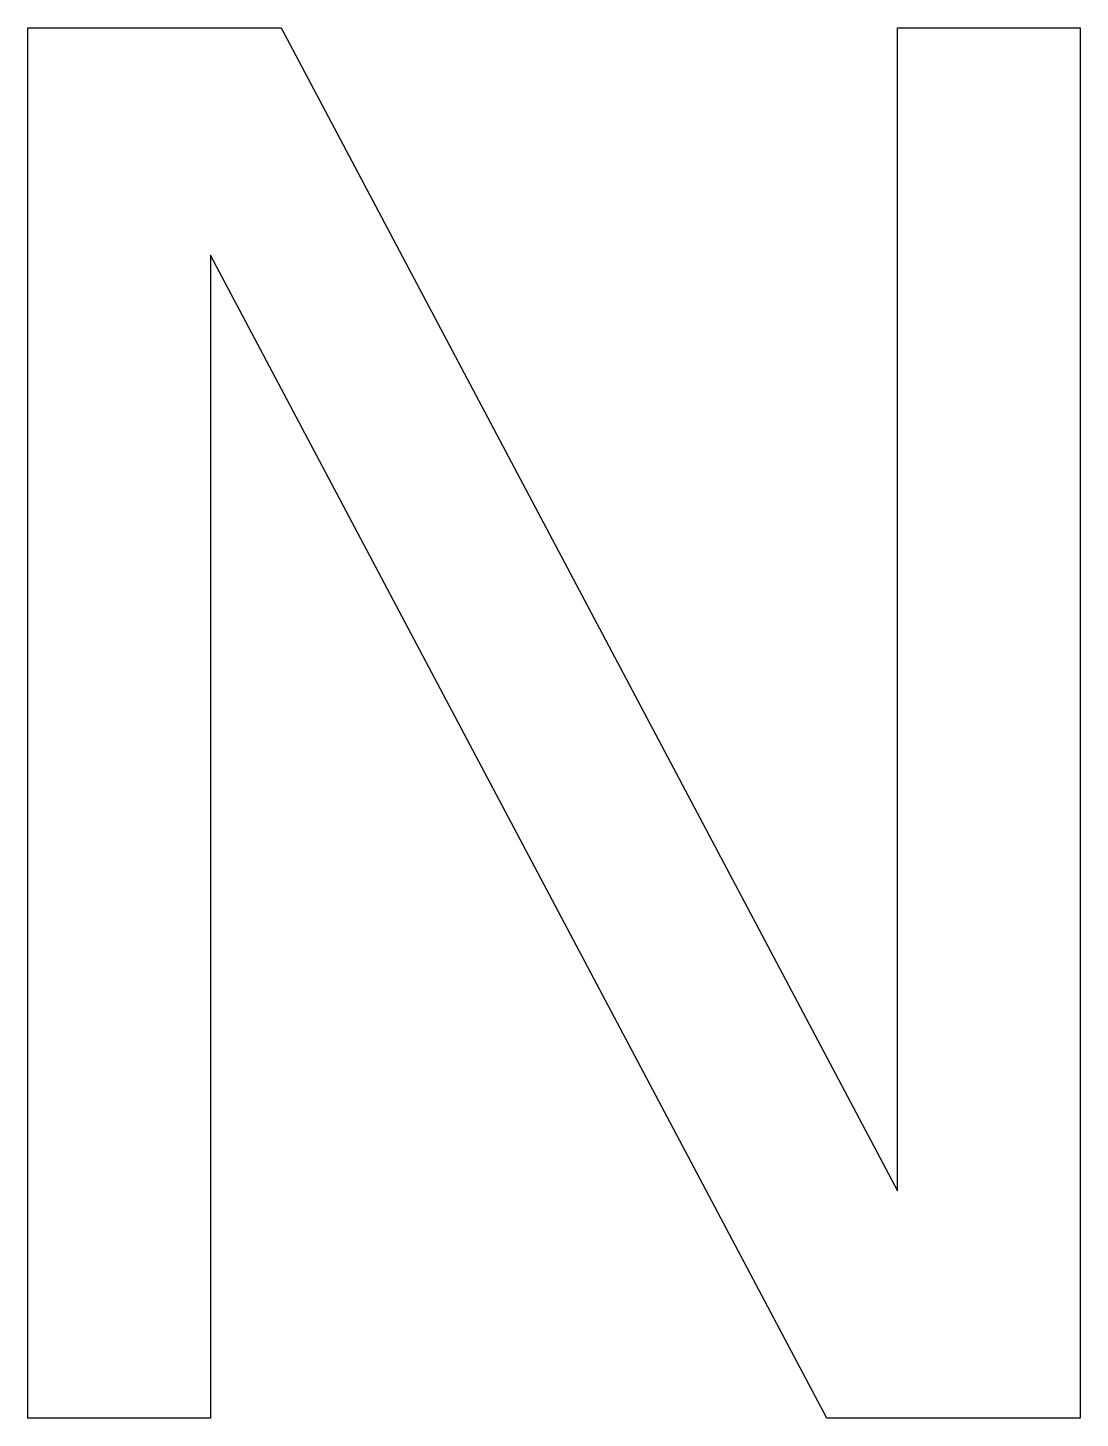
# Model space of a CAD drawing. Extents: x -3.37 to 2.86, y -3.67 to 4.56.
import ezdxf

# ---------------------------------------------------------------- set-up
doc = ezdxf.new("R2010")
doc.units = 0
doc.layers.get('0').update_dxf_attribs({"linetype": 'CONTINUOUS'})

msp = doc.modelspace()

# ---------------------------------------------------------------- linework, layer by layer
at = {"color": 7}
msp.add_lwpolyline([(-3.372335, 4.559351), (-1.87303, 4.559351), (1.776016, -2.325328), (1.776016, 4.559351), (2.856397, 4.559351), (2.856397, -3.670294), (1.357091, -3.670294), (-2.291952, 3.214384), (-2.291952, -3.670294), (-3.372335, -3.670294), (-3.372335, 4.559351)], dxfattribs=at)

doc.saveas('drawing.dxf')
